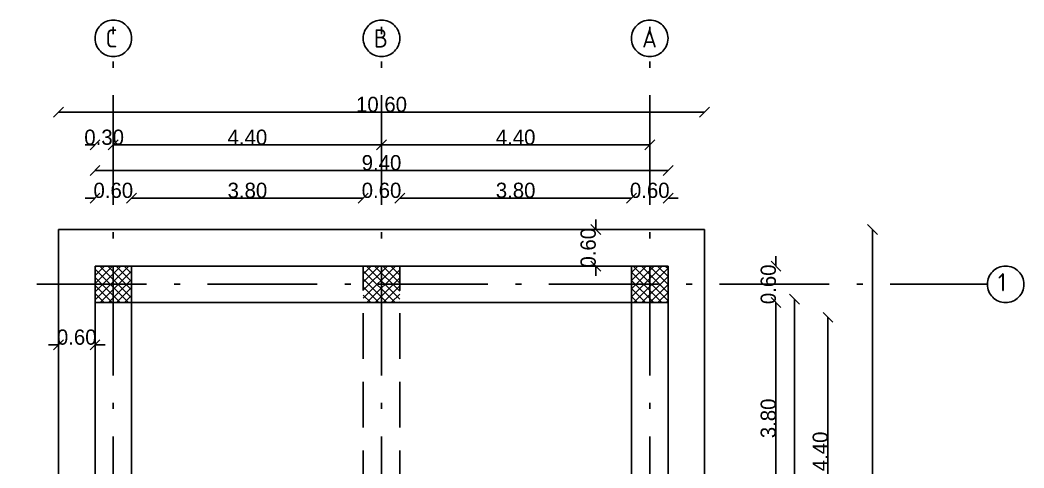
# Model space of a CAD drawing. Extents: x 151242 to 151523, y 158752 to 159354.
# Drawn here: x 151369.91 to 151386.38, y 159079.17 to 159086.52 of the extents above; entities that cross this region are included whole.
import ezdxf

# ---------------------------------------------------------------- set-up
doc = ezdxf.new("R2010")
doc.units = 0
doc.header["$LTSCALE"] = 3
doc.header["$MEASUREMENT"] = 0
doc.header["$PDMODE"] = 2
doc.header["$PDSIZE"] = 0.03
for name, pattern in [('ACAD_ISO10W100', [18, 12, -3, 0, -3]), ('AUSGEZOGEN', [0]), ('DASHED', [0.75, 0.5, -0.25])]:
    doc.linetypes.add(name, pattern=pattern)
doc.layers.get('0').update_dxf_attribs({"linetype": 'CONTINUOUS'})
doc.layers.get('DEFPOINTS').update_dxf_attribs({"linetype": 'CONTINUOUS'})
doc.layers.add('axis', color=8, linetype='ACAD_ISO10W100')
doc.layers.add('hide', color=4, linetype='DASHED')
doc.styles.add('ISO8', font='iso8')
doc.dimstyles.new('mais 1-100 plan', dxfattribs={"dimtxt": 0.25, "dimasz": 0.1635, "dimexe": 0.18, "dimexo": 0.0625, "dimgap": 0, "dimtad": 1, "dimzin": 0, "dimdsep": 46, "dimtxsty": 'Standard', "dimblk": 'OBLIQUE', "dimcen": 0, "dimse1": 1, "dimse2": 1, "dimclrd": 8, "dimclrt": 4, "dimadec": 0, "dimazin": 0, "dimtfac": 1, "dimtix": 1, "dimtofl": 0, "dimtmove": 0, "dimatfit": 3, "dimldrblk": 'OBLIQUE', "dimfxl": 0.18, "dimtolj": 1, "dimtzin": 0, "dimarcsym": 0})
pattern_1 = [(45, (145454.097, 160160.20894), (-0.0662912607, 0.0662912607), []), (135, (145454.097, 160160.20894), (-0.0662912607, -0.0662912607), [])]

# ---------------------------------------------------------------- blocks, each defined once
blk = doc.blocks.new('_OBLIQUE')
at = {"color": 0, "linetype": 'ByBlock'}
blk.add_line((-0.5, -0.5), (0.5, 0.5), dxfattribs=at)
blk = doc.blocks.new('*D522')
at = {"layer": 'axis', "color": 8, "linetype": 'Continuous', "lineweight": -2, "transparency": 16777216}
for p, q in [((151382.308, 159082.484), (151382.308, 159082.648)), ((151382.308, 159081.884), (151382.308, 159081.721))]:
    blk.add_line(p, q, dxfattribs=at)
at = {"layer": 'DEFPOINTS', "color": 0, "linetype": 'Continuous', "transparency": 16777216}
for p in [(151378.425, 159082.484), (151378.425, 159081.884), (151382.308, 159081.884)]:
    blk.add_point(p, dxfattribs=at)
at = {"layer": 'axis', "color": 8, "linetype": 'Continuous', "lineweight": -2, "transparency": 16777216, "xscale": 0.1635000000000001, "yscale": 0.1635000000000001, "zscale": 0.1635000000000001}
for p, rotation in [((151382.308, 159082.484), 270), ((151382.308, 159081.884), 90)]:
    blk.add_blockref('_OBLIQUE', p, dxfattribs=dict(at, rotation=rotation))
at = {"layer": 'axis', "color": 4, "linetype": 'Continuous', "transparency": 16777216, "insert": (151382.183, 159082.184), "char_height": 0.25, "attachment_point": 5, "rotation": 90}
blk.add_mtext('\\A1;0.60', dxfattribs=at)
blk = doc.blocks.new('*D523')
at = {"layer": 'axis', "color": 8, "linetype": 'Continuous', "lineweight": -2, "transparency": 16777216}
blk.add_line((151382.308, 159081.884), (151382.308, 159078.084), dxfattribs=at)
at = {"layer": 'DEFPOINTS', "color": 0, "linetype": 'Continuous', "transparency": 16777216}
for p in [(151378.425, 159081.884), (151378.425, 159078.084), (151382.308, 159078.084)]:
    blk.add_point(p, dxfattribs=at)
at = {"layer": 'axis', "color": 8, "linetype": 'Continuous', "lineweight": -2, "transparency": 16777216, "xscale": 0.1635000000000001, "yscale": 0.1635000000000001, "zscale": 0.1635000000000001}
for p, rotation in [((151382.308, 159081.884), 90), ((151382.308, 159078.084), 270)]:
    blk.add_blockref('_OBLIQUE', p, dxfattribs=dict(at, rotation=rotation))
at = {"layer": 'axis', "color": 4, "linetype": 'Continuous', "transparency": 16777216, "insert": (151382.183, 159079.984), "char_height": 0.25, "attachment_point": 5, "rotation": 90}
blk.add_mtext('\\A1;3.80', dxfattribs=at)
blk = doc.blocks.new('*D527')
at = {"layer": 'axis', "color": 8, "linetype": 'Continuous', "lineweight": -2, "transparency": 16777216}
blk.add_line((151382.613, 159072.542), (151382.613, 159081.942), dxfattribs=at)
at = {"layer": 'DEFPOINTS', "color": 0, "linetype": 'Continuous', "transparency": 16777216}
for p in [(151382.207, 159081.942), (151382.613, 159081.942), (151382.207, 159072.542)]:
    blk.add_point(p, dxfattribs=at)
at = {"layer": 'axis', "color": 8, "linetype": 'Continuous', "lineweight": -2, "transparency": 16777216, "xscale": 0.1635000000000001, "yscale": 0.1635000000000001, "zscale": 0.1635000000000001}
for p, rotation in [((151382.613, 159081.942), 90), ((151382.613, 159072.542), 270)]:
    blk.add_blockref('_OBLIQUE', p, dxfattribs=dict(at, rotation=rotation))
at = {"layer": 'axis', "color": 4, "linetype": 'Continuous', "transparency": 16777216, "insert": (151382.488, 159077.242), "char_height": 0.25, "attachment_point": 5, "rotation": 90}
blk.add_mtext('\\A1;9.40', dxfattribs=at)
blk = doc.blocks.new('*D528')
at = {"layer": 'axis', "color": 8, "linetype": 'Continuous', "lineweight": -2, "transparency": 16777216}
for p, q in [((151379.937, 159083.6), (151379.774, 159083.6)), ((151380.537, 159083.6), (151380.701, 159083.6))]:
    blk.add_line(p, q, dxfattribs=at)
at = {"layer": 'DEFPOINTS', "color": 0, "linetype": 'Continuous', "transparency": 16777216}
for p in [(151379.937, 159083.6), (151379.937, 159081.021), (151380.537, 159081.021)]:
    blk.add_point(p, dxfattribs=at)
at = {"layer": 'axis', "color": 8, "linetype": 'Continuous', "lineweight": -2, "transparency": 16777216, "xscale": 0.1635000000000001, "yscale": 0.1635000000000001, "zscale": 0.1635000000000001}
blk.add_blockref('_OBLIQUE', (151379.937, 159083.6), dxfattribs=at)
at = {"layer": 'axis', "color": 8, "linetype": 'Continuous', "lineweight": -2, "transparency": 16777216, "xscale": 0.1635000000000001, "yscale": 0.1635000000000001, "zscale": 0.1635000000000001, "rotation": 180}
blk.add_blockref('_OBLIQUE', (151380.537, 159083.6), dxfattribs=at)
at = {"layer": 'axis', "color": 4, "linetype": 'Continuous', "transparency": 16777216, "insert": (151380.237, 159083.725), "char_height": 0.25, "attachment_point": 5}
blk.add_mtext('\\A1;0.60', dxfattribs=at)
blk = doc.blocks.new('*D529')
at = {"layer": 'axis', "color": 8, "linetype": 'Continuous', "lineweight": -2, "transparency": 16777216}
blk.add_line((151379.937, 159083.6), (151376.137, 159083.6), dxfattribs=at)
at = {"layer": 'DEFPOINTS', "color": 0, "linetype": 'Continuous', "transparency": 16777216}
for p in [(151376.137, 159083.6), (151376.137, 159081.021), (151379.937, 159081.021)]:
    blk.add_point(p, dxfattribs=at)
at = {"layer": 'axis', "color": 8, "linetype": 'Continuous', "lineweight": -2, "transparency": 16777216, "xscale": 0.1635000000000001, "yscale": 0.1635000000000001, "zscale": 0.1635000000000001, "rotation": 180}
blk.add_blockref('_OBLIQUE', (151376.137, 159083.6), dxfattribs=at)
at = {"layer": 'axis', "color": 8, "linetype": 'Continuous', "lineweight": -2, "transparency": 16777216, "xscale": 0.1635000000000001, "yscale": 0.1635000000000001, "zscale": 0.1635000000000001}
blk.add_blockref('_OBLIQUE', (151379.937, 159083.6), dxfattribs=at)
at = {"layer": 'axis', "color": 4, "linetype": 'Continuous', "transparency": 16777216, "insert": (151378.037, 159083.725), "char_height": 0.25, "attachment_point": 5}
blk.add_mtext('\\A1;3.80', dxfattribs=at)
blk = doc.blocks.new('*D530')
at = {"layer": 'DEFPOINTS', "color": 0, "ltscale": 0.5, "transparency": 16777216}
for p in [(151375.537, 159083.6), (151375.537, 159081.021), (151376.137, 159081.021)]:
    blk.add_point(p, dxfattribs=at)
at = {"layer": 'hide', "color": 8, "lineweight": -2, "ltscale": 0.5, "transparency": 16777216}
for p, q in [((151375.537, 159083.6), (151375.374, 159083.6)), ((151376.137, 159083.6), (151376.301, 159083.6))]:
    blk.add_line(p, q, dxfattribs=at)
at = {"layer": 'hide', "color": 8, "lineweight": -2, "ltscale": 0.5, "transparency": 16777216, "xscale": 0.1635000000000001, "yscale": 0.1635000000000001, "zscale": 0.1635000000000001}
blk.add_blockref('_OBLIQUE', (151375.537, 159083.6), dxfattribs=at)
at = {"layer": 'hide', "color": 8, "lineweight": -2, "ltscale": 0.5, "transparency": 16777216, "xscale": 0.1635000000000001, "yscale": 0.1635000000000001, "zscale": 0.1635000000000001, "rotation": 180}
blk.add_blockref('_OBLIQUE', (151376.137, 159083.6), dxfattribs=at)
at = {"layer": 'hide', "color": 4, "ltscale": 0.5, "transparency": 16777216, "insert": (151375.837, 159083.725), "char_height": 0.25, "attachment_point": 5}
blk.add_mtext('\\A1;0.60', dxfattribs=at)
blk = doc.blocks.new('*D531')
at = {"layer": 'axis', "color": 8, "linetype": 'Continuous', "lineweight": -2, "transparency": 16777216}
blk.add_line((151375.537, 159083.6), (151371.737, 159083.6), dxfattribs=at)
at = {"layer": 'DEFPOINTS', "color": 0, "linetype": 'Continuous', "transparency": 16777216}
for p in [(151371.737, 159083.6), (151371.737, 159081.021), (151375.537, 159081.021)]:
    blk.add_point(p, dxfattribs=at)
at = {"layer": 'axis', "color": 8, "linetype": 'Continuous', "lineweight": -2, "transparency": 16777216, "xscale": 0.1635000000000001, "yscale": 0.1635000000000001, "zscale": 0.1635000000000001, "rotation": 180}
blk.add_blockref('_OBLIQUE', (151371.737, 159083.6), dxfattribs=at)
at = {"layer": 'axis', "color": 8, "linetype": 'Continuous', "lineweight": -2, "transparency": 16777216, "xscale": 0.1635000000000001, "yscale": 0.1635000000000001, "zscale": 0.1635000000000001}
blk.add_blockref('_OBLIQUE', (151375.537, 159083.6), dxfattribs=at)
at = {"layer": 'axis', "color": 4, "linetype": 'Continuous', "transparency": 16777216, "insert": (151373.637, 159083.725), "char_height": 0.25, "attachment_point": 5}
blk.add_mtext('\\A1;3.80', dxfattribs=at)
blk = doc.blocks.new('*D532')
at = {"layer": 'axis', "color": 8, "linetype": 'Continuous', "lineweight": -2, "transparency": 16777216}
for p, q in [((151371.137, 159083.6), (151370.974, 159083.6)), ((151371.737, 159083.6), (151371.901, 159083.6))]:
    blk.add_line(p, q, dxfattribs=at)
at = {"layer": 'DEFPOINTS', "color": 0, "linetype": 'Continuous', "transparency": 16777216}
for p in [(151371.137, 159083.6), (151371.137, 159081.021), (151371.737, 159081.021)]:
    blk.add_point(p, dxfattribs=at)
at = {"layer": 'axis', "color": 8, "linetype": 'Continuous', "lineweight": -2, "transparency": 16777216, "xscale": 0.1635000000000001, "yscale": 0.1635000000000001, "zscale": 0.1635000000000001}
blk.add_blockref('_OBLIQUE', (151371.137, 159083.6), dxfattribs=at)
at = {"layer": 'axis', "color": 8, "linetype": 'Continuous', "lineweight": -2, "transparency": 16777216, "xscale": 0.1635000000000001, "yscale": 0.1635000000000001, "zscale": 0.1635000000000001, "rotation": 180}
blk.add_blockref('_OBLIQUE', (151371.737, 159083.6), dxfattribs=at)
at = {"layer": 'axis', "color": 4, "linetype": 'Continuous', "transparency": 16777216, "insert": (151371.437, 159083.725), "char_height": 0.25, "attachment_point": 5}
blk.add_mtext('\\A1;0.60', dxfattribs=at)
blk = doc.blocks.new('*D533')
at = {"layer": 'axis', "color": 8, "linetype": 'Continuous', "lineweight": -2, "transparency": 16777216}
blk.add_line((151380.537, 159084.053), (151371.137, 159084.053), dxfattribs=at)
at = {"layer": 'DEFPOINTS', "color": 0, "linetype": 'Continuous', "transparency": 16777216}
for p in [(151371.137, 159084.053), (151371.137, 159083.52), (151380.537, 159083.52)]:
    blk.add_point(p, dxfattribs=at)
at = {"layer": 'axis', "color": 8, "linetype": 'Continuous', "lineweight": -2, "transparency": 16777216, "xscale": 0.1635000000000001, "yscale": 0.1635000000000001, "zscale": 0.1635000000000001, "rotation": 180}
blk.add_blockref('_OBLIQUE', (151371.137, 159084.053), dxfattribs=at)
at = {"layer": 'axis', "color": 8, "linetype": 'Continuous', "lineweight": -2, "transparency": 16777216, "xscale": 0.1635000000000001, "yscale": 0.1635000000000001, "zscale": 0.1635000000000001}
blk.add_blockref('_OBLIQUE', (151380.537, 159084.053), dxfattribs=at)
at = {"layer": 'axis', "color": 4, "linetype": 'Continuous', "transparency": 16777216, "insert": (151375.837, 159084.178), "char_height": 0.25, "attachment_point": 5}
blk.add_mtext('\\A1;9.40', dxfattribs=at)
blk = doc.blocks.new('*D534')
at = {"layer": 'axis', "color": 8, "linetype": 'Continuous', "lineweight": -2, "transparency": 16777216}
blk.add_line((151380.237, 159084.471), (151375.837, 159084.471), dxfattribs=at)
at = {"layer": 'DEFPOINTS', "color": 0, "linetype": 'Continuous', "transparency": 16777216}
for p in [(151380.237, 159084.809), (151375.837, 159084.471), (151375.837, 159084.471)]:
    blk.add_point(p, dxfattribs=at)
at = {"layer": 'axis', "color": 8, "linetype": 'Continuous', "lineweight": -2, "transparency": 16777216, "xscale": 0.1635000000000001, "yscale": 0.1635000000000001, "zscale": 0.1635000000000001, "rotation": 180}
blk.add_blockref('_OBLIQUE', (151375.837, 159084.471), dxfattribs=at)
at = {"layer": 'axis', "color": 8, "linetype": 'Continuous', "lineweight": -2, "transparency": 16777216, "xscale": 0.1635000000000001, "yscale": 0.1635000000000001, "zscale": 0.1635000000000001}
blk.add_blockref('_OBLIQUE', (151380.237, 159084.471), dxfattribs=at)
at = {"layer": 'axis', "color": 4, "linetype": 'Continuous', "transparency": 16777216, "insert": (151378.037, 159084.596), "char_height": 0.25, "attachment_point": 5}
blk.add_mtext('\\A1;4.40', dxfattribs=at)
blk = doc.blocks.new('*D535')
at = {"layer": 'axis', "color": 8, "linetype": 'Continuous', "lineweight": -2, "transparency": 16777216}
blk.add_line((151375.837, 159084.471), (151371.437, 159084.471), dxfattribs=at)
at = {"layer": 'DEFPOINTS', "color": 0, "linetype": 'Continuous', "transparency": 16777216}
for p in [(151371.437, 159084.471), (151371.437, 159084.471), (151375.837, 159084.471)]:
    blk.add_point(p, dxfattribs=at)
at = {"layer": 'axis', "color": 8, "linetype": 'Continuous', "lineweight": -2, "transparency": 16777216, "xscale": 0.1635000000000001, "yscale": 0.1635000000000001, "zscale": 0.1635000000000001, "rotation": 180}
blk.add_blockref('_OBLIQUE', (151371.437, 159084.471), dxfattribs=at)
at = {"layer": 'axis', "color": 8, "linetype": 'Continuous', "lineweight": -2, "transparency": 16777216, "xscale": 0.1635000000000001, "yscale": 0.1635000000000001, "zscale": 0.1635000000000001}
blk.add_blockref('_OBLIQUE', (151375.837, 159084.471), dxfattribs=at)
at = {"layer": 'axis', "color": 4, "linetype": 'Continuous', "transparency": 16777216, "insert": (151373.637, 159084.596), "char_height": 0.25, "attachment_point": 5}
blk.add_mtext('\\A1;4.40', dxfattribs=at)
blk = doc.blocks.new('*D536')
at = {"layer": 'axis', "color": 8, "linetype": 'Continuous', "lineweight": -2, "transparency": 16777216}
for p, q in [((151371.137, 159084.471), (151370.974, 159084.471)), ((151371.437, 159084.471), (151371.601, 159084.471))]:
    blk.add_line(p, q, dxfattribs=at)
at = {"layer": 'DEFPOINTS', "color": 0, "linetype": 'Continuous', "transparency": 16777216}
for p in [(151371.137, 159084.471), (151371.437, 159084.471), (151371.137, 159084.128)]:
    blk.add_point(p, dxfattribs=at)
at = {"layer": 'axis', "color": 8, "linetype": 'Continuous', "lineweight": -2, "transparency": 16777216, "xscale": 0.1635000000000001, "yscale": 0.1635000000000001, "zscale": 0.1635000000000001}
blk.add_blockref('_OBLIQUE', (151371.137, 159084.471), dxfattribs=at)
at = {"layer": 'axis', "color": 8, "linetype": 'Continuous', "lineweight": -2, "transparency": 16777216, "xscale": 0.1635000000000001, "yscale": 0.1635000000000001, "zscale": 0.1635000000000001, "rotation": 180}
blk.add_blockref('_OBLIQUE', (151371.437, 159084.471), dxfattribs=at)
at = {"layer": 'axis', "color": 4, "linetype": 'Continuous', "transparency": 16777216, "insert": (151371.287, 159084.596), "char_height": 0.25, "attachment_point": 5}
blk.add_mtext('\\A1;0.30', dxfattribs=at)
blk = doc.blocks.new('*D537')
at = {"layer": 'axis', "color": 8, "linetype": 'Continuous', "lineweight": -2, "transparency": 16777216}
blk.add_line((151383.161, 159081.642), (151383.161, 159077.242), dxfattribs=at)
at = {"layer": 'DEFPOINTS', "color": 0, "linetype": 'Continuous', "transparency": 16777216}
for p in [(151383.482, 159081.642), (151383.161, 159077.242), (151383.482, 159077.242)]:
    blk.add_point(p, dxfattribs=at)
at = {"layer": 'axis', "color": 8, "linetype": 'Continuous', "lineweight": -2, "transparency": 16777216, "xscale": 0.1635000000000001, "yscale": 0.1635000000000001, "zscale": 0.1635000000000001}
for p, rotation in [((151383.161, 159081.642), 90), ((151383.161, 159077.242), 270)]:
    blk.add_blockref('_OBLIQUE', p, dxfattribs=dict(at, rotation=rotation))
at = {"layer": 'axis', "color": 4, "linetype": 'Continuous', "transparency": 16777216, "insert": (151383.036, 159079.442), "char_height": 0.25, "attachment_point": 5, "rotation": 90}
blk.add_mtext('\\A1;4.40', dxfattribs=at)
blk = doc.blocks.new('*D539')
at = {"layer": 'axis', "color": 8, "linetype": 'Continuous', "lineweight": -2, "transparency": 16777216}
for p, q in [((151370.537, 159081.191), (151370.374, 159081.191)), ((151371.137, 159081.191), (151371.301, 159081.191))]:
    blk.add_line(p, q, dxfattribs=at)
at = {"layer": 'DEFPOINTS', "color": 0, "linetype": 'Continuous', "transparency": 16777216}
for p in [(151371.137, 159081.191), (151370.537, 159080.74), (151371.137, 159080.74)]:
    blk.add_point(p, dxfattribs=at)
at = {"layer": 'axis', "color": 8, "linetype": 'Continuous', "lineweight": -2, "transparency": 16777216, "xscale": 0.1635000000000001, "yscale": 0.1635000000000001, "zscale": 0.1635000000000001}
blk.add_blockref('_OBLIQUE', (151370.537, 159081.191), dxfattribs=at)
at = {"layer": 'axis', "color": 8, "linetype": 'Continuous', "lineweight": -2, "transparency": 16777216, "xscale": 0.1635000000000001, "yscale": 0.1635000000000001, "zscale": 0.1635000000000001, "rotation": 180}
blk.add_blockref('_OBLIQUE', (151371.137, 159081.191), dxfattribs=at)
at = {"layer": 'axis', "color": 4, "linetype": 'Continuous', "transparency": 16777216, "insert": (151370.837, 159081.316), "char_height": 0.25, "attachment_point": 5}
blk.add_mtext('\\A1;0.60', dxfattribs=at)
blk = doc.blocks.new('*D540')
at = {"layer": 'axis', "color": 8, "linetype": 'Continuous', "lineweight": -2, "transparency": 16777216}
for p, q in [((151379.353, 159083.084), (151379.353, 159083.248)), ((151379.353, 159082.484), (151379.353, 159082.321))]:
    blk.add_line(p, q, dxfattribs=at)
at = {"layer": 'DEFPOINTS', "color": 0, "linetype": 'Continuous', "transparency": 16777216}
for p in [(151379.484, 159083.084), (151379.353, 159082.484), (151379.484, 159082.484)]:
    blk.add_point(p, dxfattribs=at)
at = {"layer": 'axis', "color": 8, "linetype": 'Continuous', "lineweight": -2, "transparency": 16777216, "xscale": 0.1635000000000001, "yscale": 0.1635000000000001, "zscale": 0.1635000000000001}
for p, rotation in [((151379.353, 159083.084), 270), ((151379.353, 159082.484), 90)]:
    blk.add_blockref('_OBLIQUE', p, dxfattribs=dict(at, rotation=rotation))
at = {"layer": 'axis', "color": 4, "linetype": 'Continuous', "transparency": 16777216, "insert": (151379.228, 159082.784), "char_height": 0.25, "attachment_point": 5, "rotation": 90}
blk.add_mtext('\\A1;0.60', dxfattribs=at)
blk = doc.blocks.new('*D552')
at = {"layer": 'axis', "color": 8, "linetype": 'Continuous', "lineweight": -2, "transparency": 16777216}
for p, q in [((151369.511, 159082.484), (151369.511, 159082.648)), ((151369.511, 159081.884), (151369.511, 159081.721))]:
    blk.add_line(p, q, dxfattribs=at)
at = {"layer": 'DEFPOINTS', "color": 0, "linetype": 'Continuous', "transparency": 16777216}
for p in [(151373.395, 159082.484), (151369.511, 159081.884), (151373.395, 159081.884)]:
    blk.add_point(p, dxfattribs=at)
at = {"layer": 'axis', "color": 8, "linetype": 'Continuous', "lineweight": -2, "transparency": 16777216, "xscale": 0.1635000000000001, "yscale": 0.1635000000000001, "zscale": 0.1635000000000001}
for p, rotation in [((151369.511, 159082.484), 270), ((151369.511, 159081.884), 90)]:
    blk.add_blockref('_OBLIQUE', p, dxfattribs=dict(at, rotation=rotation))
at = {"layer": 'axis', "color": 4, "linetype": 'Continuous', "transparency": 16777216, "insert": (151369.386, 159082.184), "char_height": 0.25, "attachment_point": 5, "rotation": 90}
blk.add_mtext('\\A1;0.60', dxfattribs=at)
blk = doc.blocks.new('*D553')
at = {"layer": 'axis', "color": 8, "linetype": 'Continuous', "lineweight": -2, "transparency": 16777216}
blk.add_line((151369.511, 159081.884), (151369.511, 159078.084), dxfattribs=at)
at = {"layer": 'DEFPOINTS', "color": 0, "linetype": 'Continuous', "transparency": 16777216}
for p in [(151373.395, 159081.884), (151369.511, 159078.084), (151373.395, 159078.084)]:
    blk.add_point(p, dxfattribs=at)
at = {"layer": 'axis', "color": 8, "linetype": 'Continuous', "lineweight": -2, "transparency": 16777216, "xscale": 0.1635000000000001, "yscale": 0.1635000000000001, "zscale": 0.1635000000000001}
for p, rotation in [((151369.511, 159081.884), 90), ((151369.511, 159078.084), 270)]:
    blk.add_blockref('_OBLIQUE', p, dxfattribs=dict(at, rotation=rotation))
at = {"layer": 'axis', "color": 4, "linetype": 'Continuous', "transparency": 16777216, "insert": (151369.386, 159079.984), "char_height": 0.25, "attachment_point": 5, "rotation": 90}
blk.add_mtext('\\A1;3.80', dxfattribs=at)
blk = doc.blocks.new('*D562')
at = {"layer": 'axis', "color": 8, "linetype": 'Continuous', "lineweight": -2, "transparency": 16777216}
blk.add_line((151381.137, 159085.01), (151370.537, 159085.01), dxfattribs=at)
at = {"layer": 'DEFPOINTS', "color": 0, "linetype": 'Continuous', "transparency": 16777216}
for p in [(151370.537, 159085.01), (151370.537, 159084.439), (151381.137, 159084.439)]:
    blk.add_point(p, dxfattribs=at)
at = {"layer": 'axis', "color": 8, "linetype": 'Continuous', "lineweight": -2, "transparency": 16777216, "xscale": 0.1635000000000001, "yscale": 0.1635000000000001, "zscale": 0.1635000000000001, "rotation": 180}
blk.add_blockref('_OBLIQUE', (151370.537, 159085.01), dxfattribs=at)
at = {"layer": 'axis', "color": 8, "linetype": 'Continuous', "lineweight": -2, "transparency": 16777216, "xscale": 0.1635000000000001, "yscale": 0.1635000000000001, "zscale": 0.1635000000000001}
blk.add_blockref('_OBLIQUE', (151381.137, 159085.01), dxfattribs=at)
at = {"layer": 'axis', "color": 4, "linetype": 'Continuous', "transparency": 16777216, "insert": (151375.837, 159085.135), "char_height": 0.25, "attachment_point": 5}
blk.add_mtext('\\A1;10.60', dxfattribs=at)
blk = doc.blocks.new('*D563')
at = {"layer": 'axis', "color": 8, "linetype": 'Continuous', "lineweight": -2, "transparency": 16777216}
blk.add_line((151383.893, 159083.084), (151383.893, 159072.484), dxfattribs=at)
at = {"layer": 'DEFPOINTS', "color": 0, "linetype": 'Continuous', "transparency": 16777216}
for p in [(151379.279, 159083.084), (151379.279, 159072.484), (151383.893, 159072.484)]:
    blk.add_point(p, dxfattribs=at)
at = {"layer": 'axis', "color": 8, "linetype": 'Continuous', "lineweight": -2, "transparency": 16777216, "xscale": 0.1635000000000001, "yscale": 0.1635000000000001, "zscale": 0.1635000000000001}
for p, rotation in [((151383.893, 159083.084), 90), ((151383.893, 159072.484), 270)]:
    blk.add_blockref('_OBLIQUE', p, dxfattribs=dict(at, rotation=rotation))
at = {"layer": 'axis', "color": 4, "linetype": 'Continuous', "transparency": 16777216, "insert": (151383.768, 159077.784), "char_height": 0.25, "attachment_point": 5, "rotation": 90}
blk.add_mtext('\\A1;10.60', dxfattribs=at)

msp = doc.modelspace()

# ---------------------------------------------------------------- hatches: boundary and pattern name
at = {"layer": 'axis'}
h = msp.add_hatch(dxfattribs=at)
h.set_pattern_fill('ANSI37', color=256, scale=0.75, style=0)
h.set_pattern_definition(pattern_1)
h.paths.add_polyline_path([(151371.137, 159082.484), (151371.737, 159082.484), (151371.737, 159081.884), (151371.137, 159081.884)])
h = msp.add_hatch(dxfattribs=at)
h.set_pattern_fill('ANSI37', color=256, scale=0.75, style=0)
h.set_pattern_definition(pattern_1)
h.paths.add_polyline_path([(151375.537, 159081.884), (151375.537, 159082.484), (151376.137, 159082.484), (151376.137, 159081.884)])
h = msp.add_hatch(dxfattribs=at)
h.set_pattern_fill('ANSI37', color=256, scale=0.75, style=0)
h.set_pattern_definition(pattern_1)
h.paths.add_polyline_path([(151379.937, 159081.884), (151379.937, 159082.484), (151380.537, 159082.484), (151380.537, 159081.884)])

# ---------------------------------------------------------------- linework, layer by layer
at = {"layer": 'axis', "ltscale": 0.05}
for p, q in [((151371.437, 159069.488), (151371.437, 159086.412)), ((151375.837, 159069.488), (151375.837, 159086.412)), ((151380.237, 159069.488), (151380.237, 159086.412)), ((151367.383, 159082.184), (151385.775, 159082.184))]:
    msp.add_line(p, q, dxfattribs=at)
at = {"layer": 'axis', "color": 8, "ltscale": 0.5}
for p, q in [((151370.537, 159072.484), (151370.537, 159083.084)), ((151370.537, 159083.084), (151381.137, 159083.084)), ((151381.137, 159083.084), (151381.137, 159072.484)), ((151371.137, 159073.084), (151371.137, 159082.484))]:
    msp.add_line(p, q, dxfattribs=at)
at = {"layer": 'axis', "color": 3, "linetype": 'AUSGEZOGEN'}
for p, q in [((151371.137, 159082.484), (151380.537, 159082.484)), ((151371.137, 159081.884), (151371.137, 159082.484)), ((151371.137, 159082.484), (151371.737, 159082.484)), ((151371.737, 159073.084), (151371.737, 159082.484)), ((151371.737, 159082.484), (151371.737, 159081.884)), ((151379.937, 159082.484), (151379.937, 159073.084)), ((151379.937, 159081.884), (151379.937, 159082.484)), ((151379.937, 159082.484), (151380.537, 159082.484)), ((151380.537, 159082.484), (151380.537, 159073.084)), ((151380.537, 159082.484), (151380.537, 159081.884)), ((151371.137, 159081.884), (151380.537, 159081.884)), ((151371.737, 159081.884), (151371.137, 159081.884)), ((151380.537, 159081.884), (151379.937, 159081.884))]:
    msp.add_line(p, q, dxfattribs=at)
at = {"layer": 'axis'}
for centre in [(151371.437, 159086.221), (151375.837, 159086.221), (151380.237, 159086.221), (151386.075, 159082.184)]:
    msp.add_circle(centre, 0.3, dxfattribs=at)
at = {"layer": 'hide', "color": 8, "ltscale": 0.5}
for p, q in [((151375.537, 159073.084), (151375.537, 159082.484)), ((151376.137, 159073.084), (151376.137, 159082.484))]:
    msp.add_line(p, q, dxfattribs=at)

# ---------------------------------------------------------------- texts
at = {"layer": 'axis', "color": 3, "style": 'ISO8'}
for s, p in [('C', (151371.312, 159086.07)), ('B', (151375.712, 159086.07)), ('A', (151380.112, 159086.07)), ('1', (151385.95, 159082.068))]:
    msp.add_text(s, height=0.3, dxfattribs=at).set_placement(p)

# ---------------------------------------------------------------- dimensions: what is measured, and where the dimension line sits
at = {"layer": 'axis', "color": 2, "linetype": 'Continuous'}
for base, p1, p2, picture, middle in [((151370.537, 159085.01), (151381.137, 159084.439), (151370.537, 159084.439), '*D562', (151375.837, 159085.135)), ((151371.137, 159084.471), (151371.437, 159084.471), (151371.137, 159084.128), '*D536', (151371.287, 159084.596)), ((151371.437, 159084.471), (151375.837, 159084.471), (151371.437, 159084.471), '*D535', (151373.637, 159084.596)), ((151375.837, 159084.471), (151380.237, 159084.809), (151375.837, 159084.471), '*D534', (151378.037, 159084.596)), ((151371.137, 159084.053), (151380.537, 159083.52), (151371.137, 159083.52), '*D533', (151375.837, 159084.178)), ((151371.137, 159083.6), (151371.737, 159081.021), (151371.137, 159081.021), '*D532', (151371.437, 159083.725)), ((151371.737, 159083.6), (151375.537, 159081.021), (151371.737, 159081.021), '*D531', (151373.637, 159083.725)), ((151376.137, 159083.6), (151379.937, 159081.021), (151376.137, 159081.021), '*D529', (151378.037, 159083.725)), ((151379.937, 159083.6), (151380.537, 159081.021), (151379.937, 159081.021), '*D528', (151380.237, 159083.725))]:
    dim = msp.add_linear_dim(base=base, p1=p1, p2=p2, dimstyle='mais 1-100 plan', override={"dimfxlon": 1, "dimarcsym": 1}, dxfattribs=at)
    dim.commit()
    dim.dimension.update_dxf_attribs({"geometry": picture, "text_midpoint": middle})
for base, p1, p2, angle, picture, middle in [((151379.353, 159082.484), (151379.484, 159083.084), (151379.484, 159082.484), 90, '*D540', (151379.228, 159082.784)), ((151383.893, 159072.484), (151379.279, 159083.084), (151379.279, 159072.484), 90, '*D563', (151383.768, 159077.784)), ((151369.511, 159081.884), (151373.395, 159082.484), (151373.395, 159081.884), 90, '*D552', (151369.386, 159082.184)), ((151382.308, 159081.884), (151378.425, 159082.484), (151378.425, 159081.884), 90, '*D522', (151382.183, 159082.184)), ((151369.511, 159078.084), (151373.395, 159081.884), (151373.395, 159078.084), 90, '*D553', (151369.386, 159079.984)), ((151382.308, 159078.084), (151378.425, 159081.884), (151378.425, 159078.084), 90, '*D523', (151382.183, 159079.984)), ((151382.613, 159081.942), (151382.207, 159072.542), (151382.207, 159081.942), 90, '*D527', (151382.488, 159077.242)), ((151383.161, 159077.242), (151383.482, 159081.642), (151383.482, 159077.242), 90, '*D537', (151383.036, 159079.442)), ((151371.137, 159081.191), (151370.537, 159080.74), (151371.137, 159080.74), 180, '*D539', (151370.837, 159081.316))]:
    dim = msp.add_linear_dim(base=base, p1=p1, p2=p2, angle=angle, dimstyle='mais 1-100 plan', override={"dimfxlon": 1, "dimarcsym": 1}, dxfattribs=at)
    dim.commit()
    dim.dimension.update_dxf_attribs({"geometry": picture, "text_midpoint": middle})
at = {"layer": 'hide', "color": 8, "ltscale": 0.5}
dim = msp.add_linear_dim(base=(151375.537, 159083.6), p1=(151376.137, 159081.021), p2=(151375.537, 159081.021), dimstyle='mais 1-100 plan', override={"dimfxlon": 1, "dimarcsym": 1}, dxfattribs=at)
dim.commit()
dim.dimension.update_dxf_attribs({"geometry": '*D530', "text_midpoint": (151375.837, 159083.725)})

doc.saveas('drawing.dxf')
